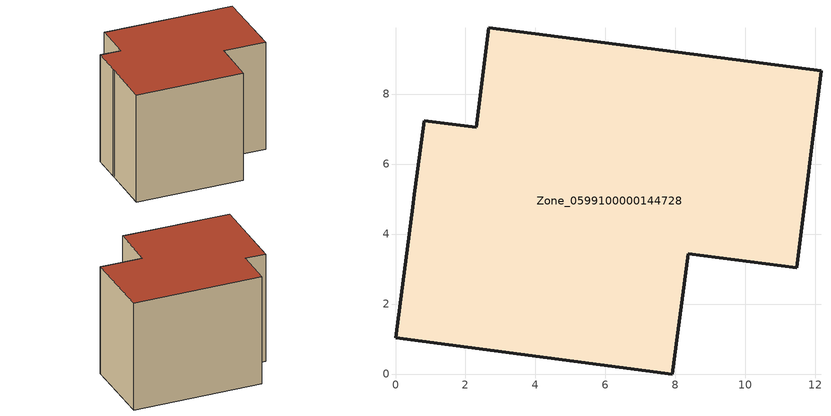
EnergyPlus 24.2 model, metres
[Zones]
Zone_0599100000144728
 floor ground (C_G): 2.67,9.89 12.16,8.66 11.47,3.04 8.36,3.44 7.91,0 0,1.04 0.51,4.87 0.53,5.03 0.82,7.24 2.31,7.05 z0
 wall outside (C_F): 7.91,0 8.36,3.44 11.47,3.04 12.16,8.66 2.67,9.89 2.31,7.05 0.82,7.24 0.53,5.03 0.51,4.87 0,1.04 7.91,0 z0:8.34
 roof outside (C_R): 0.51,4.87 0,1.04 7.91,0 8.36,3.44 11.47,3.04 12.16,8.66 2.67,9.89 2.31,7.05 0.82,7.24 0.53,5.03 z8.34
[BUILDING]
Pand.0599100000144728: North Axis=0; Terrain=City; Loads Convergence Tolerance Value=0.04; Temperature Convergence Tolerance Value=0.4; Solar Distribution=FullExterior; Maximum Number of Warmup Days=25; Minimum Number of Warmup Days=1
[Site:Location]
Rotterdam.The.Hague.AP_ZH_NLD Design_Conditions: Latitude=51.96; Longitude=4.45; Time Zone=1; Elevation=-4.5
[SITE:GROUNDTEMPERATURE:BUILDINGSURFACE]
18, 18, 18, 18, 18, 18, 18, 18, 18, 18, 18, 18
[MATERIAL] Thermal Absorptance=0.9; Solar Absorptance=0.7; Visible Absorptance=0.7
Name | Roughness | Thickness | Conductivity | Density | Specific Heat
G.TC.1946-1964 | MediumSmooth | 0.15 | 1 | 540 | 1210
F.TC.1946-1964 | Rough | 0.3 | 0.857143 | 1920 | 840
R.TC.1946-1964 | MediumRough | 0.2 | 0.235294 | 1500 | 1000
[CONSTRUCTION]
C_G: G.TC.1946-1964
C_F: F.TC.1946-1964
C_R: R.TC.1946-1964
[ZONE]
Zone_0599100000144728: Type=1; Multiplier=1; Ceiling Height=Autocalculate; Volume=Autocalculate; Floor Area=autocalculate; Part of Total Floor Area=Yes
[ZONEINFILTRATION:DESIGNFLOWRATE]
Infil_Zone_0599100000144728: Zone or ZoneList or Space or SpaceList=Zone_0599100000144728; Schedule=AlwaysOn; Design Flow Rate Calculation Method=Flow/Area; Flow Rate per Floor Area=0.003; Constant Term Coefficient=1; Temperature Term Coefficient=0; Velocity Term Coefficient=0; Velocity Squared Term Coefficient=0
[HVACTEMPLATE:ZONE:IDEALLOADSAIRSYSTEM]
Zone_0599100000144728: Maximum Heating Supply Air Temperature=50; Minimum Cooling Supply Air Temperature=13; Maximum Heating Supply Air Humidity Ratio=0.0156; Minimum Cooling Supply Air Humidity Ratio=0.0077; Heating Limit=NoLimit; Cooling Limit=NoLimit; Dehumidification Control Type=ConstantSensibleHeatRatio; Cooling Sensible Heat Ratio=0.7; Dehumidification Setpoint=60; Humidification Control Type=None; Humidification Setpoint=30; Outdoor Air Method=None; Outdoor Air Flow Rate per Person=0.00944; Outdoor Air Flow Rate per Zone Floor Area=0; Outdoor Air Flow Rate per Zone=0; Demand Controlled Ventilation Type=None; Outdoor Air Economizer Type=NoEconomizer; Heat Recovery Type=None; Sensible Heat Recovery Effectiveness=0.7; Latent Heat Recovery Effectiveness=0.65
[ZONECONTROL:THERMOSTAT]
ThermostatControl_Zone_0599100000144728: Zone or ZoneList=Zone_0599100000144728; Control Type Schedule=DualSetpointControlType; Control 1=Thermostat_Zone_0599100000144728; Temperature Difference Between Cutout And Setpoint=0
[THERMOSTATSETPOINT:DUALSETPOINT]
Thermostat_Zone_0599100000144728: Heating Setpoint Temperature Schedule=HeatingSetpoint_Zone_0599100000144728; Cooling Setpoint Temperature Schedule=CoolingSetpoint_Zone_0599100000144728
[SCHEDULE:COMPACT]
HeatingSetpoint_Zone_0599100000144728: Through: 12/31, For: AllDays, Until: 24:00, 21
CoolingSetpoint_Zone_0599100000144728: Through: 12/31, For: AllDays, Until: 24:00, 24
DualSetpointControlType: Through: 12/31, For: AllDays, Until: 24:00, 4
AlwaysOn: Through: 12/31, For: AllDays, Until: 24:00, 1
